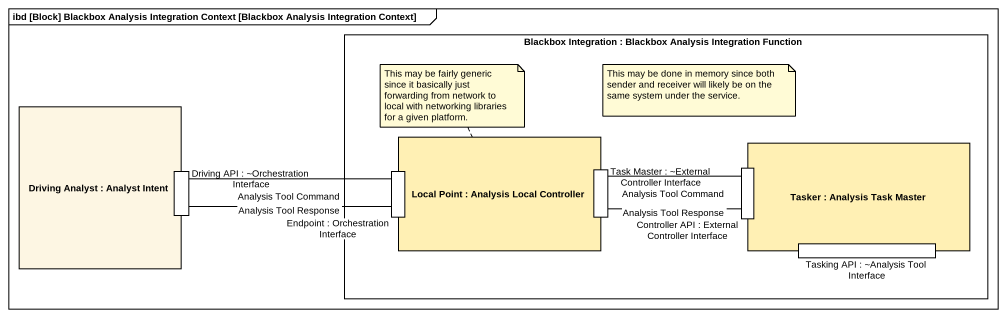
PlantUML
@startuml
mainframe ibd [Block] Blackbox Analysis Integration Context [Blackbox Analysis Integration Context]
rectangle "Blackbox Integration : Blackbox Analysis Integration Function" as Blackbox_Integration {
  rectangle "Local Point : Analysis Local Controller" as Local_Point #FFF0B4 {
    port "Endpoint : Orchestration Interface" as Endpoint_Orchestration
    port "Task Master : ~External Controller Interface" as Task_Master_External
  }
  rectangle "Tasker : Analysis Task Master" as Tasker #FFF0B4 {
    port "Controller API : External Controller Interface" as Controller_API_External
    port "Tasking API : ~Analysis Tool Interface" as Tasking_API_Analysis_Tool
  }
}
rectangle "Driving Analyst : Analyst Intent" as Driving_Analyst {
  port "Driving API : ~Orchestration Interface" as Driving_API_Orchestration
}
Driving_API_Orchestration -right- Endpoint_Orchestration : Analysis Tool Command
Endpoint_Orchestration -left- Driving_API_Orchestration : Analysis Tool Response
Task_Master_External -right- Controller_API_External : Analysis Tool Command
Controller_API_External -left- Task_Master_External : Analysis Tool Response
note top of Local_Point : This may be fairly generic since it basically just forwarding from network to local with networking libraries for a given platform.
note as N2
  This may be done in memory since both sender and receiver will likely be on the same system under the service.
end note
@enduml
